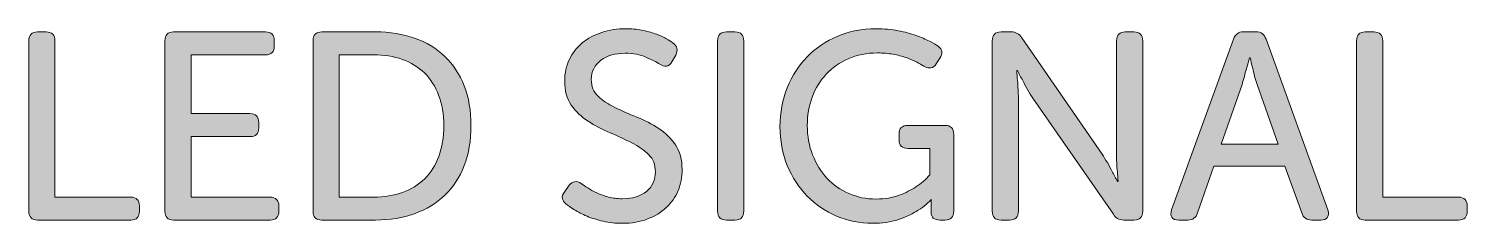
# Model space of a CAD drawing. Header units: inches. Extents: x -24 to 221, y 17 to 181.
# Drawn here: x -10.95 to -0.94, y 79.79 to 81.15 of the extents above; entities that cross this region are included whole.
import ezdxf

# ---------------------------------------------------------------- set-up
doc = ezdxf.new("R2010")
doc.units = ezdxf.units.IN
doc.header["$MEASUREMENT"] = 0
doc.layers.add('Calque 1', color=7, linetype='Continuous')

# ---------------------------------------------------------------- blocks, each defined once
blk = doc.blocks.new('block 10')
at = {"layer": 'Calque 1'}
h = blk.add_hatch(color=7, dxfattribs=at)
h.dxf.hatch_style = 2
edge = h.paths.add_edge_path()
edge.add_spline(control_points=[(-10.948, 81.064), (-10.948, 81.105), (-10.927, 81.126), (-10.887, 81.126), (-10.887, 81.126), (-10.827, 81.126), (-10.827, 81.126), (-10.787, 81.126), (-10.766, 81.105), (-10.766, 81.064), (-10.766, 81.064), (-10.766, 79.974), (-10.766, 79.974), (-10.766, 79.974), (-10.238, 79.974), (-10.238, 79.974), (-10.198, 79.974), (-10.178, 79.954), (-10.178, 79.913), (-10.178, 79.913), (-10.178, 79.876), (-10.178, 79.876), (-10.178, 79.835), (-10.198, 79.815), (-10.238, 79.815), (-10.238, 79.815), (-10.887, 79.815), (-10.887, 79.815), (-10.927, 79.815), (-10.948, 79.835), (-10.948, 79.876), (-10.948, 79.876), (-10.948, 81.064), (-10.948, 81.064)], knot_values=[0, 0, 0, 0, 1, 1, 1, 2, 2, 2, 3, 3, 3, 4, 4, 4, 5, 5, 5, 6, 6, 6, 7, 7, 7, 8, 8, 8, 9, 9, 9, 10, 10, 10, 11, 11, 11, 11], degree=3, periodic=1)
h = blk.add_hatch(color=7, dxfattribs=at)
h.dxf.hatch_style = 2
edge = h.paths.add_edge_path()
edge.add_spline(control_points=[(-10.001, 81.064), (-10.001, 81.105), (-9.981, 81.126), (-9.94, 81.126), (-9.94, 81.126), (-9.301, 81.126), (-9.301, 81.126), (-9.26, 81.126), (-9.24, 81.105), (-9.24, 81.064), (-9.24, 81.064), (-9.24, 81.027), (-9.24, 81.027), (-9.24, 80.986), (-9.26, 80.966), (-9.301, 80.966), (-9.301, 80.966), (-9.819, 80.966), (-9.819, 80.966), (-9.819, 80.966), (-9.819, 80.556), (-9.819, 80.556), (-9.819, 80.556), (-9.409, 80.556), (-9.409, 80.556), (-9.368, 80.556), (-9.348, 80.535), (-9.348, 80.494), (-9.348, 80.494), (-9.348, 80.457), (-9.348, 80.457), (-9.348, 80.416), (-9.368, 80.396), (-9.409, 80.396), (-9.409, 80.396), (-9.819, 80.396), (-9.819, 80.396), (-9.819, 80.396), (-9.819, 79.974), (-9.819, 79.974), (-9.819, 79.974), (-9.269, 79.974), (-9.269, 79.974), (-9.229, 79.974), (-9.208, 79.954), (-9.208, 79.913), (-9.208, 79.913), (-9.208, 79.876), (-9.208, 79.876), (-9.208, 79.835), (-9.229, 79.815), (-9.269, 79.815), (-9.269, 79.815), (-9.94, 79.815), (-9.94, 79.815), (-9.981, 79.815), (-10.001, 79.835), (-10.001, 79.876), (-10.001, 79.876), (-10.001, 81.064), (-10.001, 81.064), (-10.001, 81.064), (-10.001, 81.064), (-10.001, 81.064)], knot_values=[0, 0, 0, 0, 1, 1, 1, 2, 2, 2, 3, 3, 3, 4, 4, 4, 5, 5, 5, 6, 6, 6, 7, 7, 7, 8, 8, 8, 9, 9, 9, 10, 10, 10, 11, 11, 11, 12, 12, 12, 13, 13, 13, 14, 14, 14, 15, 15, 15, 16, 16, 16, 17, 17, 17, 18, 18, 18, 19, 19, 19, 20, 20, 20, 21, 21, 21, 21], degree=3, periodic=1)
h = blk.add_hatch(color=7, dxfattribs=at)
h.dxf.hatch_style = 2
edge = h.paths.add_edge_path()
edge.add_spline(control_points=[(-8.97, 81.064), (-8.97, 81.105), (-8.95, 81.126), (-8.909, 81.126), (-8.909, 81.126), (-8.536, 81.126), (-8.536, 81.126), (-8.436, 81.126), (-8.344, 81.111), (-8.263, 81.082), (-8.181, 81.053), (-8.111, 81.011), (-8.053, 80.955), (-7.995, 80.899), (-7.95, 80.831), (-7.918, 80.75), (-7.887, 80.669), (-7.871, 80.576), (-7.871, 80.472), (-7.871, 80.368), (-7.887, 80.275), (-7.918, 80.194), (-7.95, 80.112), (-7.995, 80.043), (-8.053, 79.987), (-8.111, 79.932), (-8.181, 79.889), (-8.263, 79.859), (-8.344, 79.829), (-8.436, 79.815), (-8.536, 79.815), (-8.536, 79.815), (-8.909, 79.815), (-8.909, 79.815), (-8.95, 79.815), (-8.97, 79.835), (-8.97, 79.876), (-8.97, 79.876), (-8.97, 81.064), (-8.97, 81.064)], knot_values=[0, 0, 0, 0, 1, 1, 1, 2, 2, 2, 3, 3, 3, 4, 4, 4, 5, 5, 5, 6, 6, 6, 7, 7, 7, 8, 8, 8, 9, 9, 9, 10, 10, 10, 11, 11, 11, 12, 12, 12, 13, 13, 13, 13], degree=3, periodic=1)
edge = h.paths.add_edge_path()
edge.add_spline(control_points=[(-8.549, 79.974), (-8.475, 79.974), (-8.407, 79.985), (-8.347, 80.007), (-8.287, 80.029), (-8.236, 80.06), (-8.193, 80.103), (-8.15, 80.145), (-8.118, 80.197), (-8.095, 80.258), (-8.072, 80.32), (-8.06, 80.392), (-8.06, 80.472), (-8.06, 80.553), (-8.072, 80.624), (-8.096, 80.684), (-8.119, 80.746), (-8.152, 80.797), (-8.195, 80.84), (-8.238, 80.882), (-8.289, 80.913), (-8.349, 80.934), (-8.409, 80.956), (-8.476, 80.966), (-8.549, 80.966), (-8.549, 80.966), (-8.788, 80.966), (-8.788, 80.966), (-8.788, 80.966), (-8.788, 79.974), (-8.788, 79.974), (-8.788, 79.974), (-8.549, 79.974), (-8.549, 79.974), (-8.549, 79.974), (-8.549, 79.974), (-8.549, 79.974)], knot_values=[0, 0, 0, 0, 1, 1, 1, 2, 2, 2, 3, 3, 3, 4, 4, 4, 5, 5, 5, 6, 6, 6, 7, 7, 7, 8, 8, 8, 9, 9, 9, 10, 10, 10, 11, 11, 11, 12, 12, 12, 12], degree=3, periodic=1)
h = blk.add_hatch(color=7, dxfattribs=at)
h.dxf.hatch_style = 2
edge = h.paths.add_edge_path()
edge.add_spline(control_points=[(-7.212, 79.928), (-7.224, 79.939), (-7.232, 79.951), (-7.235, 79.965), (-7.238, 79.979), (-7.233, 79.995), (-7.219, 80.013), (-7.219, 80.013), (-7.188, 80.058), (-7.188, 80.058), (-7.165, 80.086), (-7.137, 80.09), (-7.104, 80.069), (-7.093, 80.06), (-7.078, 80.05), (-7.059, 80.039), (-7.041, 80.026), (-7.019, 80.015), (-6.995, 80.004), (-6.971, 79.993), (-6.944, 79.983), (-6.915, 79.975), (-6.885, 79.967), (-6.853, 79.963), (-6.818, 79.963), (-6.747, 79.963), (-6.691, 79.98), (-6.65, 80.014), (-6.608, 80.048), (-6.588, 80.094), (-6.588, 80.151), (-6.588, 80.199), (-6.603, 80.239), (-6.634, 80.27), (-6.665, 80.3), (-6.704, 80.328), (-6.751, 80.352), (-6.798, 80.376), (-6.849, 80.4), (-6.903, 80.423), (-6.958, 80.446), (-7.009, 80.472), (-7.056, 80.503), (-7.103, 80.533), (-7.142, 80.57), (-7.173, 80.615), (-7.204, 80.66), (-7.219, 80.716), (-7.219, 80.784), (-7.219, 80.84), (-7.208, 80.89), (-7.186, 80.934), (-7.165, 80.979), (-7.135, 81.017), (-7.097, 81.049), (-7.058, 81.08), (-7.013, 81.105), (-6.961, 81.122), (-6.909, 81.139), (-6.853, 81.148), (-6.794, 81.148), (-6.755, 81.148), (-6.719, 81.144), (-6.684, 81.138), (-6.65, 81.131), (-6.618, 81.123), (-6.589, 81.113), (-6.561, 81.103), (-6.536, 81.092), (-6.515, 81.08), (-6.494, 81.068), (-6.477, 81.058), (-6.465, 81.048), (-6.435, 81.027), (-6.429, 80.999), (-6.446, 80.964), (-6.446, 80.964), (-6.473, 80.918), (-6.473, 80.918), (-6.484, 80.898), (-6.496, 80.888), (-6.511, 80.887), (-6.525, 80.886), (-6.54, 80.891), (-6.556, 80.901), (-6.581, 80.916), (-6.614, 80.932), (-6.654, 80.95), (-6.694, 80.968), (-6.742, 80.977), (-6.798, 80.977), (-6.866, 80.977), (-6.922, 80.961), (-6.967, 80.928), (-7.011, 80.895), (-7.034, 80.85), (-7.034, 80.793), (-7.034, 80.746), (-7.018, 80.708), (-6.987, 80.678), (-6.956, 80.648), (-6.917, 80.622), (-6.87, 80.599), (-6.823, 80.576), (-6.772, 80.554), (-6.718, 80.532), (-6.663, 80.511), (-6.613, 80.484), (-6.565, 80.453), (-6.518, 80.422), (-6.479, 80.384), (-6.449, 80.339), (-6.418, 80.294), (-6.402, 80.236), (-6.402, 80.166), (-6.402, 80.114), (-6.411, 80.065), (-6.43, 80.02), (-6.449, 79.974), (-6.476, 79.935), (-6.512, 79.902), (-6.547, 79.868), (-6.591, 79.842), (-6.642, 79.822), (-6.694, 79.802), (-6.752, 79.792), (-6.818, 79.792), (-6.865, 79.792), (-6.909, 79.797), (-6.951, 79.806), (-6.993, 79.816), (-7.03, 79.827), (-7.063, 79.841), (-7.097, 79.856), (-7.126, 79.871), (-7.151, 79.886), (-7.177, 79.901), (-7.197, 79.916), (-7.212, 79.928)], knot_values=[0, 0, 0, 0, 1, 1, 1, 2, 2, 2, 3, 3, 3, 4, 4, 4, 5, 5, 5, 6, 6, 6, 7, 7, 7, 8, 8, 8, 9, 9, 9, 10, 10, 10, 11, 11, 11, 12, 12, 12, 13, 13, 13, 14, 14, 14, 15, 15, 15, 16, 16, 16, 17, 17, 17, 18, 18, 18, 19, 19, 19, 20, 20, 20, 21, 21, 21, 22, 22, 22, 23, 23, 23, 24, 24, 24, 25, 25, 25, 26, 26, 26, 27, 27, 27, 28, 28, 28, 29, 29, 29, 30, 30, 30, 31, 31, 31, 32, 32, 32, 33, 33, 33, 34, 34, 34, 35, 35, 35, 36, 36, 36, 37, 37, 37, 38, 38, 38, 39, 39, 39, 40, 40, 40, 41, 41, 41, 42, 42, 42, 43, 43, 43, 44, 44, 44, 45, 45, 45, 46, 46, 46, 46], degree=3, periodic=1)
h = blk.add_hatch(color=7, dxfattribs=at)
h.dxf.hatch_style = 2
edge = h.paths.add_edge_path()
edge.add_spline(control_points=[(-6.155, 81.064), (-6.155, 81.105), (-6.134, 81.126), (-6.094, 81.126), (-6.094, 81.126), (-6.034, 81.126), (-6.034, 81.126), (-5.993, 81.126), (-5.973, 81.105), (-5.973, 81.064), (-5.973, 81.064), (-5.973, 79.876), (-5.973, 79.876), (-5.973, 79.835), (-5.993, 79.815), (-6.034, 79.815), (-6.034, 79.815), (-6.094, 79.815), (-6.094, 79.815), (-6.134, 79.815), (-6.155, 79.835), (-6.155, 79.876), (-6.155, 79.876), (-6.155, 81.064), (-6.155, 81.064)], knot_values=[0, 0, 0, 0, 1, 1, 1, 2, 2, 2, 3, 3, 3, 4, 4, 4, 5, 5, 5, 6, 6, 6, 7, 7, 7, 8, 8, 8, 8], degree=3, periodic=1)
h = blk.add_hatch(color=7, dxfattribs=at)
h.dxf.hatch_style = 2
edge = h.paths.add_edge_path()
edge.add_spline(control_points=[(-5.721, 80.466), (-5.721, 80.563), (-5.704, 80.653), (-5.67, 80.737), (-5.637, 80.82), (-5.59, 80.892), (-5.531, 80.953), (-5.472, 81.013), (-5.401, 81.061), (-5.319, 81.096), (-5.238, 81.131), (-5.148, 81.148), (-5.052, 81.148), (-4.996, 81.148), (-4.945, 81.143), (-4.899, 81.134), (-4.852, 81.125), (-4.811, 81.114), (-4.774, 81.101), (-4.738, 81.088), (-4.707, 81.074), (-4.681, 81.061), (-4.655, 81.047), (-4.635, 81.035), (-4.621, 81.026), (-4.59, 81.002), (-4.586, 80.974), (-4.608, 80.942), (-4.608, 80.942), (-4.634, 80.903), (-4.634, 80.903), (-4.654, 80.872), (-4.682, 80.866), (-4.719, 80.886), (-4.734, 80.895), (-4.752, 80.905), (-4.772, 80.916), (-4.793, 80.927), (-4.817, 80.937), (-4.844, 80.947), (-4.871, 80.956), (-4.901, 80.964), (-4.934, 80.97), (-4.967, 80.976), (-5.003, 80.979), (-5.043, 80.979), (-5.118, 80.979), (-5.186, 80.966), (-5.246, 80.939), (-5.306, 80.913), (-5.357, 80.876), (-5.399, 80.831), (-5.441, 80.786), (-5.474, 80.733), (-5.497, 80.672), (-5.52, 80.61), (-5.531, 80.544), (-5.531, 80.474), (-5.531, 80.4), (-5.519, 80.331), (-5.494, 80.268), (-5.469, 80.205), (-5.435, 80.15), (-5.393, 80.105), (-5.35, 80.06), (-5.3, 80.025), (-5.241, 79.999), (-5.183, 79.974), (-5.12, 79.961), (-5.052, 79.961), (-4.991, 79.961), (-4.938, 79.97), (-4.892, 79.987), (-4.847, 80.005), (-4.807, 80.024), (-4.775, 80.045), (-4.738, 80.07), (-4.706, 80.098), (-4.679, 80.13), (-4.679, 80.13), (-4.679, 80.314), (-4.679, 80.314), (-4.679, 80.314), (-4.831, 80.314), (-4.831, 80.314), (-4.872, 80.314), (-4.892, 80.334), (-4.892, 80.375), (-4.892, 80.375), (-4.892, 80.413), (-4.892, 80.413), (-4.892, 80.453), (-4.872, 80.474), (-4.831, 80.474), (-4.831, 80.474), (-4.573, 80.474), (-4.573, 80.474), (-4.532, 80.474), (-4.512, 80.453), (-4.512, 80.413), (-4.512, 80.413), (-4.512, 79.876), (-4.512, 79.876), (-4.512, 79.835), (-4.532, 79.815), (-4.573, 79.815), (-4.573, 79.815), (-4.608, 79.815), (-4.608, 79.815), (-4.649, 79.815), (-4.669, 79.832), (-4.669, 79.867), (-4.669, 79.867), (-4.669, 79.915), (-4.669, 79.915), (-4.669, 79.915), (-4.669, 79.943), (-4.669, 79.943), (-4.669, 79.948), (-4.668, 79.952), (-4.667, 79.956), (-4.667, 79.956), (-4.671, 79.956), (-4.671, 79.956), (-4.698, 79.925), (-4.733, 79.898), (-4.773, 79.874), (-4.808, 79.853), (-4.85, 79.834), (-4.901, 79.817), (-4.951, 79.801), (-5.009, 79.792), (-5.076, 79.792), (-5.165, 79.792), (-5.249, 79.809), (-5.327, 79.842), (-5.405, 79.876), (-5.473, 79.922), (-5.531, 79.982), (-5.589, 80.041), (-5.635, 80.112), (-5.67, 80.194), (-5.703, 80.277), (-5.721, 80.368), (-5.721, 80.466)], knot_values=[0, 0, 0, 0, 1, 1, 1, 2, 2, 2, 3, 3, 3, 4, 4, 4, 5, 5, 5, 6, 6, 6, 7, 7, 7, 8, 8, 8, 9, 9, 9, 10, 10, 10, 11, 11, 11, 12, 12, 12, 13, 13, 13, 14, 14, 14, 15, 15, 15, 16, 16, 16, 17, 17, 17, 18, 18, 18, 19, 19, 19, 20, 20, 20, 21, 21, 21, 22, 22, 22, 23, 23, 23, 24, 24, 24, 25, 25, 25, 26, 26, 26, 27, 27, 27, 28, 28, 28, 29, 29, 29, 30, 30, 30, 31, 31, 31, 32, 32, 32, 33, 33, 33, 34, 34, 34, 35, 35, 35, 36, 36, 36, 37, 37, 37, 38, 38, 38, 39, 39, 39, 40, 40, 40, 41, 41, 41, 42, 42, 42, 43, 43, 43, 44, 44, 44, 45, 45, 45, 46, 46, 46, 47, 47, 47, 48, 48, 48, 48], degree=3, periodic=1)
h = blk.add_hatch(color=7, dxfattribs=at)
h.dxf.hatch_style = 2
edge = h.paths.add_edge_path()
edge.add_spline(control_points=[(-4.244, 81.064), (-4.244, 81.105), (-4.224, 81.126), (-4.183, 81.126), (-4.183, 81.126), (-4.112, 81.126), (-4.112, 81.126), (-4.08, 81.126), (-4.056, 81.112), (-4.038, 81.085), (-4.038, 81.085), (-3.479, 80.273), (-3.479, 80.273), (-3.468, 80.256), (-3.456, 80.236), (-3.443, 80.215), (-3.43, 80.193), (-3.419, 80.173), (-3.409, 80.153), (-3.396, 80.13), (-3.384, 80.107), (-3.371, 80.084), (-3.371, 80.084), (-3.368, 80.084), (-3.368, 80.084), (-3.37, 80.106), (-3.372, 80.128), (-3.373, 80.151), (-3.376, 80.17), (-3.377, 80.191), (-3.378, 80.213), (-3.379, 80.235), (-3.379, 80.255), (-3.379, 80.273), (-3.379, 80.273), (-3.379, 81.064), (-3.379, 81.064), (-3.379, 81.105), (-3.358, 81.126), (-3.318, 81.126), (-3.318, 81.126), (-3.258, 81.126), (-3.258, 81.126), (-3.217, 81.126), (-3.197, 81.105), (-3.197, 81.064), (-3.197, 81.064), (-3.197, 79.876), (-3.197, 79.876), (-3.197, 79.835), (-3.217, 79.815), (-3.258, 79.815), (-3.258, 79.815), (-3.329, 79.815), (-3.329, 79.815), (-3.362, 79.815), (-3.386, 79.828), (-3.401, 79.856), (-3.401, 79.856), (-3.962, 80.665), (-3.962, 80.665), (-3.974, 80.682), (-3.987, 80.702), (-3.999, 80.724), (-4.011, 80.747), (-4.022, 80.768), (-4.032, 80.788), (-4.045, 80.81), (-4.057, 80.833), (-4.069, 80.856), (-4.069, 80.856), (-4.073, 80.856), (-4.073, 80.856), (-4.072, 80.833), (-4.07, 80.81), (-4.068, 80.788), (-4.066, 80.768), (-4.065, 80.747), (-4.064, 80.725), (-4.063, 80.704), (-4.062, 80.684), (-4.062, 80.665), (-4.062, 80.665), (-4.062, 79.876), (-4.062, 79.876), (-4.062, 79.835), (-4.082, 79.815), (-4.123, 79.815), (-4.123, 79.815), (-4.183, 79.815), (-4.183, 79.815), (-4.224, 79.815), (-4.244, 79.835), (-4.244, 79.876), (-4.244, 79.876), (-4.244, 81.064), (-4.244, 81.064), (-4.244, 81.064), (-4.244, 81.064), (-4.244, 81.064)], knot_values=[0, 0, 0, 0, 1, 1, 1, 2, 2, 2, 3, 3, 3, 4, 4, 4, 5, 5, 5, 6, 6, 6, 7, 7, 7, 8, 8, 8, 9, 9, 9, 10, 10, 10, 11, 11, 11, 12, 12, 12, 13, 13, 13, 14, 14, 14, 15, 15, 15, 16, 16, 16, 17, 17, 17, 18, 18, 18, 19, 19, 19, 20, 20, 20, 21, 21, 21, 22, 22, 22, 23, 23, 23, 24, 24, 24, 25, 25, 25, 26, 26, 26, 27, 27, 27, 28, 28, 28, 29, 29, 29, 30, 30, 30, 31, 31, 31, 32, 32, 32, 33, 33, 33, 33], degree=3, periodic=1)
h = blk.add_hatch(color=7, dxfattribs=at)
h.dxf.hatch_style = 2
edge = h.paths.add_edge_path()
edge.add_spline(control_points=[(-2.565, 81.075), (-2.554, 81.109), (-2.531, 81.126), (-2.497, 81.126), (-2.497, 81.126), (-2.407, 81.126), (-2.407, 81.126), (-2.373, 81.126), (-2.35, 81.109), (-2.339, 81.075), (-2.339, 81.075), (-1.908, 79.885), (-1.908, 79.885), (-1.901, 79.864), (-1.901, 79.847), (-1.911, 79.834), (-1.92, 79.821), (-1.936, 79.815), (-1.958, 79.815), (-1.958, 79.815), (-2.021, 79.815), (-2.021, 79.815), (-2.056, 79.815), (-2.079, 79.831), (-2.09, 79.865), (-2.09, 79.865), (-2.207, 80.191), (-2.207, 80.191), (-2.207, 80.191), (-2.701, 80.191), (-2.701, 80.191), (-2.701, 80.191), (-2.816, 79.865), (-2.816, 79.865), (-2.826, 79.831), (-2.848, 79.815), (-2.883, 79.815), (-2.883, 79.815), (-2.946, 79.815), (-2.946, 79.815), (-2.969, 79.815), (-2.986, 79.821), (-2.994, 79.834), (-3.003, 79.847), (-3.003, 79.864), (-2.996, 79.885), (-2.996, 79.885), (-2.565, 81.075), (-2.565, 81.075)], knot_values=[0, 0, 0, 0, 1, 1, 1, 2, 2, 2, 3, 3, 3, 4, 4, 4, 5, 5, 5, 6, 6, 6, 7, 7, 7, 8, 8, 8, 9, 9, 9, 10, 10, 10, 11, 11, 11, 12, 12, 12, 13, 13, 13, 14, 14, 14, 15, 15, 15, 16, 16, 16, 16], degree=3, periodic=1)
edge = h.paths.add_edge_path()
edge.add_spline(control_points=[(-2.255, 80.344), (-2.255, 80.344), (-2.4, 80.76), (-2.4, 80.76), (-2.406, 80.777), (-2.412, 80.796), (-2.418, 80.816), (-2.423, 80.837), (-2.428, 80.857), (-2.433, 80.877), (-2.438, 80.899), (-2.444, 80.922), (-2.45, 80.946), (-2.45, 80.946), (-2.454, 80.946), (-2.454, 80.946), (-2.461, 80.922), (-2.468, 80.899), (-2.473, 80.877), (-2.479, 80.857), (-2.484, 80.837), (-2.489, 80.816), (-2.494, 80.796), (-2.5, 80.777), (-2.506, 80.76), (-2.506, 80.76), (-2.652, 80.344), (-2.652, 80.344), (-2.652, 80.344), (-2.255, 80.344), (-2.255, 80.344)], knot_values=[0, 0, 0, 0, 1, 1, 1, 2, 2, 2, 3, 3, 3, 4, 4, 4, 5, 5, 5, 6, 6, 6, 7, 7, 7, 8, 8, 8, 9, 9, 9, 10, 10, 10, 10], degree=3, periodic=1)
h = blk.add_hatch(color=7, dxfattribs=at)
h.dxf.hatch_style = 2
edge = h.paths.add_edge_path()
edge.add_spline(control_points=[(-1.709, 81.064), (-1.709, 81.105), (-1.689, 81.126), (-1.648, 81.126), (-1.648, 81.126), (-1.589, 81.126), (-1.589, 81.126), (-1.548, 81.126), (-1.527, 81.105), (-1.527, 81.064), (-1.527, 81.064), (-1.527, 79.974), (-1.527, 79.974), (-1.527, 79.974), (-1, 79.974), (-1, 79.974), (-0.959, 79.974), (-0.939, 79.954), (-0.939, 79.913), (-0.939, 79.913), (-0.939, 79.876), (-0.939, 79.876), (-0.939, 79.835), (-0.959, 79.815), (-1, 79.815), (-1, 79.815), (-1.648, 79.815), (-1.648, 79.815), (-1.689, 79.815), (-1.709, 79.835), (-1.709, 79.876), (-1.709, 79.876), (-1.709, 81.064), (-1.709, 81.064)], knot_values=[0, 0, 0, 0, 1, 1, 1, 2, 2, 2, 3, 3, 3, 4, 4, 4, 5, 5, 5, 6, 6, 6, 7, 7, 7, 8, 8, 8, 9, 9, 9, 10, 10, 10, 11, 11, 11, 11], degree=3, periodic=1)
at = {"layer": 'Calque 1', "lineweight": 0}
for points, knots in [([(-10.948, 81.064), (-10.948, 81.105), (-10.927, 81.126), (-10.887, 81.126), (-10.887, 81.126), (-10.827, 81.126), (-10.827, 81.126), (-10.787, 81.126), (-10.766, 81.105), (-10.766, 81.064), (-10.766, 81.064), (-10.766, 79.974), (-10.766, 79.974), (-10.766, 79.974), (-10.238, 79.974), (-10.238, 79.974), (-10.198, 79.974), (-10.178, 79.954), (-10.178, 79.913), (-10.178, 79.913), (-10.178, 79.876), (-10.178, 79.876), (-10.178, 79.835), (-10.198, 79.815), (-10.238, 79.815), (-10.238, 79.815), (-10.887, 79.815), (-10.887, 79.815), (-10.927, 79.815), (-10.948, 79.835), (-10.948, 79.876), (-10.948, 79.876), (-10.948, 81.064), (-10.948, 81.064)], [0, 0, 0, 0, 1, 1, 1, 2, 2, 2, 3, 3, 3, 4, 4, 4, 5, 5, 5, 6, 6, 6, 7, 7, 7, 8, 8, 8, 9, 9, 9, 10, 10, 10, 11, 11, 11, 11]), ([(-10.001, 81.064), (-10.001, 81.105), (-9.981, 81.126), (-9.94, 81.126), (-9.94, 81.126), (-9.301, 81.126), (-9.301, 81.126), (-9.26, 81.126), (-9.24, 81.105), (-9.24, 81.064), (-9.24, 81.064), (-9.24, 81.027), (-9.24, 81.027), (-9.24, 80.986), (-9.26, 80.966), (-9.301, 80.966), (-9.301, 80.966), (-9.819, 80.966), (-9.819, 80.966), (-9.819, 80.966), (-9.819, 80.556), (-9.819, 80.556), (-9.819, 80.556), (-9.409, 80.556), (-9.409, 80.556), (-9.368, 80.556), (-9.348, 80.535), (-9.348, 80.494), (-9.348, 80.494), (-9.348, 80.457), (-9.348, 80.457), (-9.348, 80.416), (-9.368, 80.396), (-9.409, 80.396), (-9.409, 80.396), (-9.819, 80.396), (-9.819, 80.396), (-9.819, 80.396), (-9.819, 79.974), (-9.819, 79.974), (-9.819, 79.974), (-9.269, 79.974), (-9.269, 79.974), (-9.229, 79.974), (-9.208, 79.954), (-9.208, 79.913), (-9.208, 79.913), (-9.208, 79.876), (-9.208, 79.876), (-9.208, 79.835), (-9.229, 79.815), (-9.269, 79.815), (-9.269, 79.815), (-9.94, 79.815), (-9.94, 79.815), (-9.981, 79.815), (-10.001, 79.835), (-10.001, 79.876), (-10.001, 79.876), (-10.001, 81.064), (-10.001, 81.064), (-10.001, 81.064), (-10.001, 81.064), (-10.001, 81.064)], [0, 0, 0, 0, 1, 1, 1, 2, 2, 2, 3, 3, 3, 4, 4, 4, 5, 5, 5, 6, 6, 6, 7, 7, 7, 8, 8, 8, 9, 9, 9, 10, 10, 10, 11, 11, 11, 12, 12, 12, 13, 13, 13, 14, 14, 14, 15, 15, 15, 16, 16, 16, 17, 17, 17, 18, 18, 18, 19, 19, 19, 20, 20, 20, 21, 21, 21, 21]), ([(-8.97, 81.064), (-8.97, 81.105), (-8.95, 81.126), (-8.909, 81.126), (-8.909, 81.126), (-8.536, 81.126), (-8.536, 81.126), (-8.436, 81.126), (-8.344, 81.111), (-8.263, 81.082), (-8.181, 81.053), (-8.111, 81.011), (-8.053, 80.955), (-7.995, 80.899), (-7.95, 80.831), (-7.918, 80.75), (-7.887, 80.669), (-7.871, 80.576), (-7.871, 80.472), (-7.871, 80.368), (-7.887, 80.275), (-7.918, 80.194), (-7.95, 80.112), (-7.995, 80.043), (-8.053, 79.987), (-8.111, 79.932), (-8.181, 79.889), (-8.263, 79.859), (-8.344, 79.829), (-8.436, 79.815), (-8.536, 79.815), (-8.536, 79.815), (-8.909, 79.815), (-8.909, 79.815), (-8.95, 79.815), (-8.97, 79.835), (-8.97, 79.876), (-8.97, 79.876), (-8.97, 81.064), (-8.97, 81.064)], [0, 0, 0, 0, 1, 1, 1, 2, 2, 2, 3, 3, 3, 4, 4, 4, 5, 5, 5, 6, 6, 6, 7, 7, 7, 8, 8, 8, 9, 9, 9, 10, 10, 10, 11, 11, 11, 12, 12, 12, 13, 13, 13, 13]), ([(-7.212, 79.928), (-7.224, 79.939), (-7.232, 79.951), (-7.235, 79.965), (-7.238, 79.979), (-7.233, 79.995), (-7.219, 80.013), (-7.219, 80.013), (-7.188, 80.058), (-7.188, 80.058), (-7.165, 80.086), (-7.137, 80.09), (-7.104, 80.069), (-7.093, 80.06), (-7.078, 80.05), (-7.059, 80.039), (-7.041, 80.026), (-7.019, 80.015), (-6.995, 80.004), (-6.971, 79.993), (-6.944, 79.983), (-6.915, 79.975), (-6.885, 79.967), (-6.853, 79.963), (-6.818, 79.963), (-6.747, 79.963), (-6.691, 79.98), (-6.65, 80.014), (-6.608, 80.048), (-6.588, 80.094), (-6.588, 80.151), (-6.588, 80.199), (-6.603, 80.239), (-6.634, 80.27), (-6.665, 80.3), (-6.704, 80.328), (-6.751, 80.352), (-6.798, 80.376), (-6.849, 80.4), (-6.903, 80.423), (-6.958, 80.446), (-7.009, 80.472), (-7.056, 80.503), (-7.103, 80.533), (-7.142, 80.57), (-7.173, 80.615), (-7.204, 80.66), (-7.219, 80.716), (-7.219, 80.784), (-7.219, 80.84), (-7.208, 80.89), (-7.186, 80.934), (-7.165, 80.979), (-7.135, 81.017), (-7.097, 81.049), (-7.058, 81.08), (-7.013, 81.105), (-6.961, 81.122), (-6.909, 81.139), (-6.853, 81.148), (-6.794, 81.148), (-6.755, 81.148), (-6.719, 81.144), (-6.684, 81.138), (-6.65, 81.131), (-6.618, 81.123), (-6.589, 81.113), (-6.561, 81.103), (-6.536, 81.092), (-6.515, 81.08), (-6.494, 81.068), (-6.477, 81.058), (-6.465, 81.048), (-6.435, 81.027), (-6.429, 80.999), (-6.446, 80.964), (-6.446, 80.964), (-6.473, 80.918), (-6.473, 80.918), (-6.484, 80.898), (-6.496, 80.888), (-6.511, 80.887), (-6.525, 80.886), (-6.54, 80.891), (-6.556, 80.901), (-6.581, 80.916), (-6.614, 80.932), (-6.654, 80.95), (-6.694, 80.968), (-6.742, 80.977), (-6.798, 80.977), (-6.866, 80.977), (-6.922, 80.961), (-6.967, 80.928), (-7.011, 80.895), (-7.034, 80.85), (-7.034, 80.793), (-7.034, 80.746), (-7.018, 80.708), (-6.987, 80.678), (-6.956, 80.648), (-6.917, 80.622), (-6.87, 80.599), (-6.823, 80.576), (-6.772, 80.554), (-6.718, 80.532), (-6.663, 80.511), (-6.613, 80.484), (-6.565, 80.453), (-6.518, 80.422), (-6.479, 80.384), (-6.449, 80.339), (-6.418, 80.294), (-6.402, 80.236), (-6.402, 80.166), (-6.402, 80.114), (-6.411, 80.065), (-6.43, 80.02), (-6.449, 79.974), (-6.476, 79.935), (-6.512, 79.902), (-6.547, 79.868), (-6.591, 79.842), (-6.642, 79.822), (-6.694, 79.802), (-6.752, 79.792), (-6.818, 79.792), (-6.865, 79.792), (-6.909, 79.797), (-6.951, 79.806), (-6.993, 79.816), (-7.03, 79.827), (-7.063, 79.841), (-7.097, 79.856), (-7.126, 79.871), (-7.151, 79.886), (-7.177, 79.901), (-7.197, 79.916), (-7.212, 79.928)], [0, 0, 0, 0, 1, 1, 1, 2, 2, 2, 3, 3, 3, 4, 4, 4, 5, 5, 5, 6, 6, 6, 7, 7, 7, 8, 8, 8, 9, 9, 9, 10, 10, 10, 11, 11, 11, 12, 12, 12, 13, 13, 13, 14, 14, 14, 15, 15, 15, 16, 16, 16, 17, 17, 17, 18, 18, 18, 19, 19, 19, 20, 20, 20, 21, 21, 21, 22, 22, 22, 23, 23, 23, 24, 24, 24, 25, 25, 25, 26, 26, 26, 27, 27, 27, 28, 28, 28, 29, 29, 29, 30, 30, 30, 31, 31, 31, 32, 32, 32, 33, 33, 33, 34, 34, 34, 35, 35, 35, 36, 36, 36, 37, 37, 37, 38, 38, 38, 39, 39, 39, 40, 40, 40, 41, 41, 41, 42, 42, 42, 43, 43, 43, 44, 44, 44, 45, 45, 45, 46, 46, 46, 46]), ([(-6.155, 81.064), (-6.155, 81.105), (-6.134, 81.126), (-6.094, 81.126), (-6.094, 81.126), (-6.034, 81.126), (-6.034, 81.126), (-5.993, 81.126), (-5.973, 81.105), (-5.973, 81.064), (-5.973, 81.064), (-5.973, 79.876), (-5.973, 79.876), (-5.973, 79.835), (-5.993, 79.815), (-6.034, 79.815), (-6.034, 79.815), (-6.094, 79.815), (-6.094, 79.815), (-6.134, 79.815), (-6.155, 79.835), (-6.155, 79.876), (-6.155, 79.876), (-6.155, 81.064), (-6.155, 81.064)], [0, 0, 0, 0, 1, 1, 1, 2, 2, 2, 3, 3, 3, 4, 4, 4, 5, 5, 5, 6, 6, 6, 7, 7, 7, 8, 8, 8, 8]), ([(-5.721, 80.466), (-5.721, 80.563), (-5.704, 80.653), (-5.67, 80.737), (-5.637, 80.82), (-5.59, 80.892), (-5.531, 80.953), (-5.472, 81.013), (-5.401, 81.061), (-5.319, 81.096), (-5.238, 81.131), (-5.148, 81.148), (-5.052, 81.148), (-4.996, 81.148), (-4.945, 81.143), (-4.899, 81.134), (-4.852, 81.125), (-4.811, 81.114), (-4.774, 81.101), (-4.738, 81.088), (-4.707, 81.074), (-4.681, 81.061), (-4.655, 81.047), (-4.635, 81.035), (-4.621, 81.026), (-4.59, 81.002), (-4.586, 80.974), (-4.608, 80.942), (-4.608, 80.942), (-4.634, 80.903), (-4.634, 80.903), (-4.654, 80.872), (-4.682, 80.866), (-4.719, 80.886), (-4.734, 80.895), (-4.752, 80.905), (-4.772, 80.916), (-4.793, 80.927), (-4.817, 80.937), (-4.844, 80.947), (-4.871, 80.956), (-4.901, 80.964), (-4.934, 80.97), (-4.967, 80.976), (-5.003, 80.979), (-5.043, 80.979), (-5.118, 80.979), (-5.186, 80.966), (-5.246, 80.939), (-5.306, 80.913), (-5.357, 80.876), (-5.399, 80.831), (-5.441, 80.786), (-5.474, 80.733), (-5.497, 80.672), (-5.52, 80.61), (-5.531, 80.544), (-5.531, 80.474), (-5.531, 80.4), (-5.519, 80.331), (-5.494, 80.268), (-5.469, 80.205), (-5.435, 80.15), (-5.393, 80.105), (-5.35, 80.06), (-5.3, 80.025), (-5.241, 79.999), (-5.183, 79.974), (-5.12, 79.961), (-5.052, 79.961), (-4.991, 79.961), (-4.938, 79.97), (-4.892, 79.987), (-4.847, 80.005), (-4.807, 80.024), (-4.775, 80.045), (-4.738, 80.07), (-4.706, 80.098), (-4.679, 80.13), (-4.679, 80.13), (-4.679, 80.314), (-4.679, 80.314), (-4.679, 80.314), (-4.831, 80.314), (-4.831, 80.314), (-4.872, 80.314), (-4.892, 80.334), (-4.892, 80.375), (-4.892, 80.375), (-4.892, 80.413), (-4.892, 80.413), (-4.892, 80.453), (-4.872, 80.474), (-4.831, 80.474), (-4.831, 80.474), (-4.573, 80.474), (-4.573, 80.474), (-4.532, 80.474), (-4.512, 80.453), (-4.512, 80.413), (-4.512, 80.413), (-4.512, 79.876), (-4.512, 79.876), (-4.512, 79.835), (-4.532, 79.815), (-4.573, 79.815), (-4.573, 79.815), (-4.608, 79.815), (-4.608, 79.815), (-4.649, 79.815), (-4.669, 79.832), (-4.669, 79.867), (-4.669, 79.867), (-4.669, 79.915), (-4.669, 79.915), (-4.669, 79.915), (-4.669, 79.943), (-4.669, 79.943), (-4.669, 79.948), (-4.668, 79.952), (-4.667, 79.956), (-4.667, 79.956), (-4.671, 79.956), (-4.671, 79.956), (-4.698, 79.925), (-4.733, 79.898), (-4.773, 79.874), (-4.808, 79.853), (-4.85, 79.834), (-4.901, 79.817), (-4.951, 79.801), (-5.009, 79.792), (-5.076, 79.792), (-5.165, 79.792), (-5.249, 79.809), (-5.327, 79.842), (-5.405, 79.876), (-5.473, 79.922), (-5.531, 79.982), (-5.589, 80.041), (-5.635, 80.112), (-5.67, 80.194), (-5.703, 80.277), (-5.721, 80.368), (-5.721, 80.466)], [0, 0, 0, 0, 1, 1, 1, 2, 2, 2, 3, 3, 3, 4, 4, 4, 5, 5, 5, 6, 6, 6, 7, 7, 7, 8, 8, 8, 9, 9, 9, 10, 10, 10, 11, 11, 11, 12, 12, 12, 13, 13, 13, 14, 14, 14, 15, 15, 15, 16, 16, 16, 17, 17, 17, 18, 18, 18, 19, 19, 19, 20, 20, 20, 21, 21, 21, 22, 22, 22, 23, 23, 23, 24, 24, 24, 25, 25, 25, 26, 26, 26, 27, 27, 27, 28, 28, 28, 29, 29, 29, 30, 30, 30, 31, 31, 31, 32, 32, 32, 33, 33, 33, 34, 34, 34, 35, 35, 35, 36, 36, 36, 37, 37, 37, 38, 38, 38, 39, 39, 39, 40, 40, 40, 41, 41, 41, 42, 42, 42, 43, 43, 43, 44, 44, 44, 45, 45, 45, 46, 46, 46, 47, 47, 47, 48, 48, 48, 48]), ([(-4.244, 81.064), (-4.244, 81.105), (-4.224, 81.126), (-4.183, 81.126), (-4.183, 81.126), (-4.112, 81.126), (-4.112, 81.126), (-4.08, 81.126), (-4.056, 81.112), (-4.038, 81.085), (-4.038, 81.085), (-3.479, 80.273), (-3.479, 80.273), (-3.468, 80.256), (-3.456, 80.236), (-3.443, 80.215), (-3.43, 80.193), (-3.419, 80.173), (-3.409, 80.153), (-3.396, 80.13), (-3.384, 80.107), (-3.371, 80.084), (-3.371, 80.084), (-3.368, 80.084), (-3.368, 80.084), (-3.37, 80.106), (-3.372, 80.128), (-3.373, 80.151), (-3.376, 80.17), (-3.377, 80.191), (-3.378, 80.213), (-3.379, 80.235), (-3.379, 80.255), (-3.379, 80.273), (-3.379, 80.273), (-3.379, 81.064), (-3.379, 81.064), (-3.379, 81.105), (-3.358, 81.126), (-3.318, 81.126), (-3.318, 81.126), (-3.258, 81.126), (-3.258, 81.126), (-3.217, 81.126), (-3.197, 81.105), (-3.197, 81.064), (-3.197, 81.064), (-3.197, 79.876), (-3.197, 79.876), (-3.197, 79.835), (-3.217, 79.815), (-3.258, 79.815), (-3.258, 79.815), (-3.329, 79.815), (-3.329, 79.815), (-3.362, 79.815), (-3.386, 79.828), (-3.401, 79.856), (-3.401, 79.856), (-3.962, 80.665), (-3.962, 80.665), (-3.974, 80.682), (-3.987, 80.702), (-3.999, 80.724), (-4.011, 80.747), (-4.022, 80.768), (-4.032, 80.788), (-4.045, 80.81), (-4.057, 80.833), (-4.069, 80.856), (-4.069, 80.856), (-4.073, 80.856), (-4.073, 80.856), (-4.072, 80.833), (-4.07, 80.81), (-4.068, 80.788), (-4.066, 80.768), (-4.065, 80.747), (-4.064, 80.725), (-4.063, 80.704), (-4.062, 80.684), (-4.062, 80.665), (-4.062, 80.665), (-4.062, 79.876), (-4.062, 79.876), (-4.062, 79.835), (-4.082, 79.815), (-4.123, 79.815), (-4.123, 79.815), (-4.183, 79.815), (-4.183, 79.815), (-4.224, 79.815), (-4.244, 79.835), (-4.244, 79.876), (-4.244, 79.876), (-4.244, 81.064), (-4.244, 81.064), (-4.244, 81.064), (-4.244, 81.064), (-4.244, 81.064)], [0, 0, 0, 0, 1, 1, 1, 2, 2, 2, 3, 3, 3, 4, 4, 4, 5, 5, 5, 6, 6, 6, 7, 7, 7, 8, 8, 8, 9, 9, 9, 10, 10, 10, 11, 11, 11, 12, 12, 12, 13, 13, 13, 14, 14, 14, 15, 15, 15, 16, 16, 16, 17, 17, 17, 18, 18, 18, 19, 19, 19, 20, 20, 20, 21, 21, 21, 22, 22, 22, 23, 23, 23, 24, 24, 24, 25, 25, 25, 26, 26, 26, 27, 27, 27, 28, 28, 28, 29, 29, 29, 30, 30, 30, 31, 31, 31, 32, 32, 32, 33, 33, 33, 33]), ([(-2.565, 81.075), (-2.554, 81.109), (-2.531, 81.126), (-2.497, 81.126), (-2.497, 81.126), (-2.407, 81.126), (-2.407, 81.126), (-2.373, 81.126), (-2.35, 81.109), (-2.339, 81.075), (-2.339, 81.075), (-1.908, 79.885), (-1.908, 79.885), (-1.901, 79.864), (-1.901, 79.847), (-1.911, 79.834), (-1.92, 79.821), (-1.936, 79.815), (-1.958, 79.815), (-1.958, 79.815), (-2.021, 79.815), (-2.021, 79.815), (-2.056, 79.815), (-2.079, 79.831), (-2.09, 79.865), (-2.09, 79.865), (-2.207, 80.191), (-2.207, 80.191), (-2.207, 80.191), (-2.701, 80.191), (-2.701, 80.191), (-2.701, 80.191), (-2.816, 79.865), (-2.816, 79.865), (-2.826, 79.831), (-2.848, 79.815), (-2.883, 79.815), (-2.883, 79.815), (-2.946, 79.815), (-2.946, 79.815), (-2.969, 79.815), (-2.986, 79.821), (-2.994, 79.834), (-3.003, 79.847), (-3.003, 79.864), (-2.996, 79.885), (-2.996, 79.885), (-2.565, 81.075), (-2.565, 81.075)], [0, 0, 0, 0, 1, 1, 1, 2, 2, 2, 3, 3, 3, 4, 4, 4, 5, 5, 5, 6, 6, 6, 7, 7, 7, 8, 8, 8, 9, 9, 9, 10, 10, 10, 11, 11, 11, 12, 12, 12, 13, 13, 13, 14, 14, 14, 15, 15, 15, 16, 16, 16, 16]), ([(-1.709, 81.064), (-1.709, 81.105), (-1.689, 81.126), (-1.648, 81.126), (-1.648, 81.126), (-1.589, 81.126), (-1.589, 81.126), (-1.548, 81.126), (-1.527, 81.105), (-1.527, 81.064), (-1.527, 81.064), (-1.527, 79.974), (-1.527, 79.974), (-1.527, 79.974), (-1, 79.974), (-1, 79.974), (-0.959, 79.974), (-0.939, 79.954), (-0.939, 79.913), (-0.939, 79.913), (-0.939, 79.876), (-0.939, 79.876), (-0.939, 79.835), (-0.959, 79.815), (-1, 79.815), (-1, 79.815), (-1.648, 79.815), (-1.648, 79.815), (-1.689, 79.815), (-1.709, 79.835), (-1.709, 79.876), (-1.709, 79.876), (-1.709, 81.064), (-1.709, 81.064)], [0, 0, 0, 0, 1, 1, 1, 2, 2, 2, 3, 3, 3, 4, 4, 4, 5, 5, 5, 6, 6, 6, 7, 7, 7, 8, 8, 8, 9, 9, 9, 10, 10, 10, 11, 11, 11, 11]), ([(-8.549, 79.974), (-8.475, 79.974), (-8.407, 79.985), (-8.347, 80.007), (-8.287, 80.029), (-8.236, 80.06), (-8.193, 80.103), (-8.15, 80.145), (-8.118, 80.197), (-8.095, 80.258), (-8.072, 80.32), (-8.06, 80.392), (-8.06, 80.472), (-8.06, 80.553), (-8.072, 80.624), (-8.096, 80.684), (-8.119, 80.746), (-8.152, 80.797), (-8.195, 80.84), (-8.238, 80.882), (-8.289, 80.913), (-8.349, 80.934), (-8.409, 80.956), (-8.476, 80.966), (-8.549, 80.966), (-8.549, 80.966), (-8.788, 80.966), (-8.788, 80.966), (-8.788, 80.966), (-8.788, 79.974), (-8.788, 79.974), (-8.788, 79.974), (-8.549, 79.974), (-8.549, 79.974), (-8.549, 79.974), (-8.549, 79.974), (-8.549, 79.974)], [0, 0, 0, 0, 1, 1, 1, 2, 2, 2, 3, 3, 3, 4, 4, 4, 5, 5, 5, 6, 6, 6, 7, 7, 7, 8, 8, 8, 9, 9, 9, 10, 10, 10, 11, 11, 11, 12, 12, 12, 12]), ([(-2.255, 80.344), (-2.255, 80.344), (-2.4, 80.76), (-2.4, 80.76), (-2.406, 80.777), (-2.412, 80.796), (-2.418, 80.816), (-2.423, 80.837), (-2.428, 80.857), (-2.433, 80.877), (-2.438, 80.899), (-2.444, 80.922), (-2.45, 80.946), (-2.45, 80.946), (-2.454, 80.946), (-2.454, 80.946), (-2.461, 80.922), (-2.468, 80.899), (-2.473, 80.877), (-2.479, 80.857), (-2.484, 80.837), (-2.489, 80.816), (-2.494, 80.796), (-2.5, 80.777), (-2.506, 80.76), (-2.506, 80.76), (-2.652, 80.344), (-2.652, 80.344), (-2.652, 80.344), (-2.255, 80.344), (-2.255, 80.344)], [0, 0, 0, 0, 1, 1, 1, 2, 2, 2, 3, 3, 3, 4, 4, 4, 5, 5, 5, 6, 6, 6, 7, 7, 7, 8, 8, 8, 9, 9, 9, 10, 10, 10, 10])]:
    blk.add_open_spline(points, degree=3, knots=knots, dxfattribs=at)
blk = doc.blocks.new('block 3')
at = {"layer": 'Calque 1'}
blk.add_blockref('block 10', (0, 0), dxfattribs=at)
blk = doc.blocks.new('block 2')
at = {"layer": 'Calque 1'}
blk.add_blockref('block 3', (0, 0), dxfattribs=at)

msp = doc.modelspace()

# ---------------------------------------------------------------- block references
at = {"layer": 'Calque 1'}
msp.add_blockref('block 2', (0, 0), dxfattribs=at)

doc.saveas('drawing.dxf')
